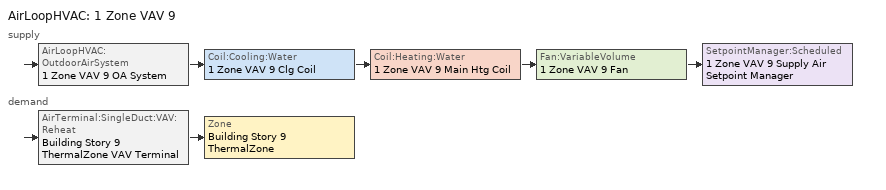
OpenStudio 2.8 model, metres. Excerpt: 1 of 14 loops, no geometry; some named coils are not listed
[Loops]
AirLoopHVAC '1 Zone VAV 9'
 supply: AirLoopHVAC:OutdoorAirSystem '1 Zone VAV 9 OA System' > Coil:Cooling:Water '1 Zone VAV 9 Clg Coil' > Coil:Heating:Water '1 Zone VAV 9 Main Htg Coil' > Fan:VariableVolume '1 Zone VAV 9 Fan' > SetpointManager:Scheduled '1 Zone VAV 9 Supply Air Setpoint Manager'
 demand: AirTerminal:SingleDuct:VAV:Reheat 'Building Story 9 ThermalZone VAV Terminal' > Zone 'Building Story 9 ThermalZone'
[SetpointManager:Scheduled]
1 Zone VAV 9 Supply Air Setpoint Manager: Control Variable=Temperature; Schedule=Supply Air Temp - 55.0F 9; Setpoint Node or NodeList=1 Zone VAV 9 Supply Outlet Node
[Sizing:Zone]
Building Story 9 ThermalZone: Zone Cooling Design Supply Air Temperature Input Method=SupplyAirTemperature; Zone Cooling Design Supply Air Temperature {C}=12.7778; Zone Cooling Design Supply Air Temperature Difference {deltaC}=11.11; Zone Heating Design Supply Air Temperature Input Method=SupplyAirTemperature; Zone Heating Design Supply Air Temperature {C}=40; Zone Heating Design Supply Air Temperature Difference {deltaC}=11.11; Zone Cooling Design Supply Air Humidity Ratio {kg-H2O/kg-air}=0.0085; Zone Heating Design Supply Air Humidity Ratio {kg-H2O/kg-air}=0.008; Cooling Design Air Flow Method=DesignDayWithLimit; Heating Design Air Flow Method=DesignDay; Account for Dedicated Outdoor Air System=No; Dedicated Outdoor Air System Control Strategy=NeutralSupplyAir; Dedicated Outdoor Air Low Setpoint Temperature for Design {C}=autosize; Dedicated Outdoor Air High Setpoint Temperature for Design {C}=autosize
[Zone equipment]
Building Story 9 ThermalZone: Building Story 9 ThermalZone VAV Terminal
[AirLoopHVAC]
1 Zone VAV 9: Availability Schedule=1 Zone VAV 9 Occ Sch; Design Supply Air Flow Rate {m3/s}=AutoSize
[Sizing:System]
1 Zone VAV 9: Type of Load to Size On=Sensible; Design Outdoor Air Flow Rate {m3/s}=Autosize; Central Heating Maximum System Air Flow Ratio=0.3; Preheat Design Temperature {C}=7.22222; Preheat Design Humidity Ratio {kg-H2O/kg-Air}=0.008; Precool Design Temperature {C}=12.7778; Precool Design Humidity Ratio {kg-H2O/kg-Air}=0.008; Central Cooling Design Supply Air Temperature {C}=12.7778; Central Heating Design Supply Air Temperature {C}=12.7778; Sizing Option=Coincident; 100% Outdoor Air in Cooling=No; 100% Outdoor Air in Heating=No; Central Cooling Design Supply Air Humidity Ratio {kg-H2O/kg-Air}=0.0085; Central Heating Design Supply Air Humidity Ratio {kg-H2O/kg-Air}=0.008; Cooling Design Air Flow Method=DesignDay; Cooling Design Air Flow Rate {m3/s}=0; Heating Design Air Flow Method=DesignDay; Heating Design Air Flow Rate {m3/s}=0; System Outdoor Air Method=ZoneSum; Zone Maximum Outdoor Air Fraction=1; Cooling Supply Air Flow Rate Per Floor Area {m3/s-m2}=0.00996765; Cooling Fraction of Autosized Cooling Supply Air Flow Rate=1; Cooling Supply Air Flow Rate Per Unit Cooling Capacity {m3/s-W}=3.94755e-05; Heating Supply Air Flow Rate Per Floor Area {m3/s-m2}=0.00996765; Heating Fraction of Autosized Heating Supply Air Flow Rate=1; Heating Fraction of Autosized Cooling Supply Air Flow Rate=1; Heating Supply Air Flow Rate Per Unit Heating Capacity {m3/s-W}=3.15882e-05; Cooling Design Capacity Method=CoolingDesignCapacity; Cooling Design Capacity {W}=autosize; Cooling Design Capacity Per Floor Area {W/m2}=234.7; Fraction of Autosized Cooling Design Capacity=1; Heating Design Capacity Method=HeatingDesignCapacity; Heating Design Capacity {W}=autosize; Heating Design Capacity Per Floor Area {W/m2}=157; Fraction of Autosized Heating Design Capacity=1; Central Cooling Capacity Control Method=OnOff
[Fan:VariableVolume]
1 Zone VAV 9 Fan: Availability Schedule=Always On Discrete; Fan Total Efficiency=0.6045; Pressure Rise {Pa}=1389.92; Maximum Flow Rate {m3/s}=Autosize; Fan Power Minimum Flow Rate Input Method=Fraction; Fan Power Minimum Flow Fraction=0.1; Fan Power Minimum Air Flow Rate {m3/s}=0; Motor Efficiency=0.93; Motor In Airstream Fraction=1; Fan Power Coefficient 1=0.027828; Fan Power Coefficient 2=0.026583; Fan Power Coefficient 3=-0.087069; Fan Power Coefficient 4=1.03092; Fan Power Coefficient 5=0
[Controller:OutdoorAir]
1 Zone VAV 9 OA Controller: Minimum Outdoor Air Flow Rate {m3/s}=autosize; Maximum Outdoor Air Flow Rate {m3/s}=Autosize; Economizer Control Type=NoEconomizer; Economizer Control Action Type=ModulateFlow; Economizer Maximum Limit Dry-Bulb Temperature {C}=28; Economizer Maximum Limit Enthalpy {J/kg}=64000; Lockout Type=LockoutWithCompressor; Minimum Limit Type=FixedMinimum; Minimum Outdoor Air Schedule=1 Zone VAV 9 Occ Sch; Controller Mechanical Ventilation=1 Zone VAV 9 Vent Controller; High Humidity Control=No; Heat Recovery Bypass Control Type=BypassWhenWithinEconomizerLimits
[Controller:MechanicalVentilation]
1 Zone VAV 9 Vent Controller: Availability Schedule=Always On Discrete; System Outdoor Air Method=VentilationRateProcedure
[AirLoopHVAC:OutdoorAirSystem]
1 Zone VAV 9 OA System: Controller=1 Zone VAV 9 OA Controller
[AirTerminal:SingleDuct:VAV:Reheat]
Building Story 9 ThermalZone VAV Terminal: Availability Schedule=Always On Discrete; Maximum Air Flow Rate {m3/s}=AutoSize; Zone Minimum Air Flow Input Method=Constant; Constant Minimum Air Flow Fraction=0.3; Fixed Minimum Air Flow Rate {m3/s}=0; Reheat Coil=Building Story 9 ThermalZone Reheat Coil; Maximum Hot Water or Steam Flow Rate {m3/s}=AutoSize; Minimum Hot Water or Steam Flow Rate {m3/s}=0; Convergence Tolerance=0.001; Damper Heating Action=Normal; Maximum Flow per Zone Floor Area During Reheat {m3/s-m2}=AutoSize; Maximum Flow Fraction During Reheat=0.5; Maximum Reheat Air Temperature {C}=40; Control For Outdoor Air=No
[EnergyManagementSystem:Program]
SYS1ZoneVAVOptimumStartProg0: IF DaylightSavings==0 && DayOfWeek>1 && Hour==5 && OAT<23.9 && OAT>1.7; SET SYS1ZoneVAVClgSch0 = 29.4; SET SYS1ZoneVAVHtgSch0 = 15.6; ELSEIF DaylightSavings==0 && DayOfWeek==1 && Hour==7 && OAT<23.9 && OAT>1.7; SET SYS1ZoneVAVClgSch0 = 29.4; SET SYS1ZoneVAVHtgSch0 = 15.6; ELSEIF DaylightSavings==1 && DayOfWeek>1 && Hour==4 && OAT<23.9 && OAT>1.7; SET SYS1ZoneVAVClgSch0 = 29.4; SET SYS1ZoneVAVHtgSch0 = 15.6; ELSEIF DaylightSavings==1 && DayOfWeek==1 && Hour==6 && OAT<23.9 && OAT>1.7; SET SYS1ZoneVAVClgSch0 = 29.4; SET SYS1ZoneVAVHtgSch0 = 15.6; ELSE; SET SYS1ZoneVAVClgSch0 = NULL; SET SYS1ZoneVAVHtgSch0 = NULL; ENDIF
SYS1ZoneVAV1OptimumStartProg0: IF DaylightSavings==0 && DayOfWeek>1 && Hour==5 && OAT_1<23.9 && OAT_1>1.7; SET SYS1ZoneVAV1ClgSch0 = 29.4; SET SYS1ZoneVAV1HtgSch0 = 15.6; ELSEIF DaylightSavings==0 && DayOfWeek==1 && Hour==7 && OAT_1<23.9 && OAT_1>1.7; SET SYS1ZoneVAV1ClgSch0 = 29.4; SET SYS1ZoneVAV1HtgSch0 = 15.6; ELSEIF DaylightSavings==1 && DayOfWeek>1 && Hour==4 && OAT_1<23.9 && OAT_1>1.7; SET SYS1ZoneVAV1ClgSch0 = 29.4; SET SYS1ZoneVAV1HtgSch0 = 15.6; ELSEIF DaylightSavings==1 && DayOfWeek==1 && Hour==6 && OAT_1<23.9 && OAT_1>1.7; SET SYS1ZoneVAV1ClgSch0 = 29.4; SET SYS1ZoneVAV1HtgSch0 = 15.6; ELSE; SET SYS1ZoneVAV1ClgSch0 = NULL; SET SYS1ZoneVAV1HtgSch0 = NULL; ENDIF
SYS1ZoneVAV2OptimumStartProg0: IF DaylightSavings==0 && DayOfWeek>1 && Hour==5 && OAT_2<23.9 && OAT_2>1.7; SET SYS1ZoneVAV2ClgSch0 = 29.4; SET SYS1ZoneVAV2HtgSch0 = 15.6; ELSEIF DaylightSavings==0 && DayOfWeek==1 && Hour==7 && OAT_2<23.9 && OAT_2>1.7; SET SYS1ZoneVAV2ClgSch0 = 29.4; SET SYS1ZoneVAV2HtgSch0 = 15.6; ELSEIF DaylightSavings==1 && DayOfWeek>1 && Hour==4 && OAT_2<23.9 && OAT_2>1.7; SET SYS1ZoneVAV2ClgSch0 = 29.4; SET SYS1ZoneVAV2HtgSch0 = 15.6; ELSEIF DaylightSavings==1 && DayOfWeek==1 && Hour==6 && OAT_2<23.9 && OAT_2>1.7; SET SYS1ZoneVAV2ClgSch0 = 29.4; SET SYS1ZoneVAV2HtgSch0 = 15.6; ELSE; SET SYS1ZoneVAV2ClgSch0 = NULL; SET SYS1ZoneVAV2HtgSch0 = NULL; ENDIF
SYS1ZoneVAV3OptimumStartProg0: IF DaylightSavings==0 && DayOfWeek>1 && Hour==5 && OAT_3<23.9 && OAT_3>1.7; SET SYS1ZoneVAV3ClgSch0 = 29.4; SET SYS1ZoneVAV3HtgSch0 = 15.6; ELSEIF DaylightSavings==0 && DayOfWeek==1 && Hour==7 && OAT_3<23.9 && OAT_3>1.7; SET SYS1ZoneVAV3ClgSch0 = 29.4; SET SYS1ZoneVAV3HtgSch0 = 15.6; ELSEIF DaylightSavings==1 && DayOfWeek>1 && Hour==4 && OAT_3<23.9 && OAT_3>1.7; SET SYS1ZoneVAV3ClgSch0 = 29.4; SET SYS1ZoneVAV3HtgSch0 = 15.6; ELSEIF DaylightSavings==1 && DayOfWeek==1 && Hour==6 && OAT_3<23.9 && OAT_3>1.7; SET SYS1ZoneVAV3ClgSch0 = 29.4; SET SYS1ZoneVAV3HtgSch0 = 15.6; ELSE; SET SYS1ZoneVAV3ClgSch0 = NULL; SET SYS1ZoneVAV3HtgSch0 = NULL; ENDIF
SYS1ZoneVAV4OptimumStartProg0: IF DaylightSavings==0 && DayOfWeek>1 && Hour==5 && OAT_4<23.9 && OAT_4>1.7; SET SYS1ZoneVAV4ClgSch0 = 29.4; SET SYS1ZoneVAV4HtgSch0 = 15.6; ELSEIF DaylightSavings==0 && DayOfWeek==1 && Hour==7 && OAT_4<23.9 && OAT_4>1.7; SET SYS1ZoneVAV4ClgSch0 = 29.4; SET SYS1ZoneVAV4HtgSch0 = 15.6; ELSEIF DaylightSavings==1 && DayOfWeek>1 && Hour==4 && OAT_4<23.9 && OAT_4>1.7; SET SYS1ZoneVAV4ClgSch0 = 29.4; SET SYS1ZoneVAV4HtgSch0 = 15.6; ELSEIF DaylightSavings==1 && DayOfWeek==1 && Hour==6 && OAT_4<23.9 && OAT_4>1.7; SET SYS1ZoneVAV4ClgSch0 = 29.4; SET SYS1ZoneVAV4HtgSch0 = 15.6; ELSE; SET SYS1ZoneVAV4ClgSch0 = NULL; SET SYS1ZoneVAV4HtgSch0 = NULL; ENDIF
SYS1ZoneVAV5OptimumStartProg0: IF DaylightSavings==0 && DayOfWeek>1 && Hour==5 && OAT_5<23.9 && OAT_5>1.7; SET SYS1ZoneVAV5ClgSch0 = 29.4; SET SYS1ZoneVAV5HtgSch0 = 15.6; ELSEIF DaylightSavings==0 && DayOfWeek==1 && Hour==7 && OAT_5<23.9 && OAT_5>1.7; SET SYS1ZoneVAV5ClgSch0 = 29.4; SET SYS1ZoneVAV5HtgSch0 = 15.6; ELSEIF DaylightSavings==1 && DayOfWeek>1 && Hour==4 && OAT_5<23.9 && OAT_5>1.7; SET SYS1ZoneVAV5ClgSch0 = 29.4; SET SYS1ZoneVAV5HtgSch0 = 15.6; ELSEIF DaylightSavings==1 && DayOfWeek==1 && Hour==6 && OAT_5<23.9 && OAT_5>1.7; SET SYS1ZoneVAV5ClgSch0 = 29.4; SET SYS1ZoneVAV5HtgSch0 = 15.6; ELSE; SET SYS1ZoneVAV5ClgSch0 = NULL; SET SYS1ZoneVAV5HtgSch0 = NULL; ENDIF
SYS1ZoneVAV6OptimumStartProg0: IF DaylightSavings==0 && DayOfWeek>1 && Hour==5 && OAT_6<23.9 && OAT_6>1.7; SET SYS1ZoneVAV6ClgSch0 = 29.4; SET SYS1ZoneVAV6HtgSch0 = 15.6; ELSEIF DaylightSavings==0 && DayOfWeek==1 && Hour==7 && OAT_6<23.9 && OAT_6>1.7; SET SYS1ZoneVAV6ClgSch0 = 29.4; SET SYS1ZoneVAV6HtgSch0 = 15.6; ELSEIF DaylightSavings==1 && DayOfWeek>1 && Hour==4 && OAT_6<23.9 && OAT_6>1.7; SET SYS1ZoneVAV6ClgSch0 = 29.4; SET SYS1ZoneVAV6HtgSch0 = 15.6; ELSEIF DaylightSavings==1 && DayOfWeek==1 && Hour==6 && OAT_6<23.9 && OAT_6>1.7; SET SYS1ZoneVAV6ClgSch0 = 29.4; SET SYS1ZoneVAV6HtgSch0 = 15.6; ELSE; SET SYS1ZoneVAV6ClgSch0 = NULL; SET SYS1ZoneVAV6HtgSch0 = NULL; ENDIF
SYS1ZoneVAV7OptimumStartProg0: IF DaylightSavings==0 && DayOfWeek>1 && Hour==5 && OAT_7<23.9 && OAT_7>1.7; SET SYS1ZoneVAV7ClgSch0 = 29.4; SET SYS1ZoneVAV7HtgSch0 = 15.6; ELSEIF DaylightSavings==0 && DayOfWeek==1 && Hour==7 && OAT_7<23.9 && OAT_7>1.7; SET SYS1ZoneVAV7ClgSch0 = 29.4; SET SYS1ZoneVAV7HtgSch0 = 15.6; ELSEIF DaylightSavings==1 && DayOfWeek>1 && Hour==4 && OAT_7<23.9 && OAT_7>1.7; SET SYS1ZoneVAV7ClgSch0 = 29.4; SET SYS1ZoneVAV7HtgSch0 = 15.6; ELSEIF DaylightSavings==1 && DayOfWeek==1 && Hour==6 && OAT_7<23.9 && OAT_7>1.7; SET SYS1ZoneVAV7ClgSch0 = 29.4; SET SYS1ZoneVAV7HtgSch0 = 15.6; ELSE; SET SYS1ZoneVAV7ClgSch0 = NULL; SET SYS1ZoneVAV7HtgSch0 = NULL; ENDIF
SYS1ZoneVAV8OptimumStartProg0: IF DaylightSavings==0 && DayOfWeek>1 && Hour==5 && OAT_8<23.9 && OAT_8>1.7; SET SYS1ZoneVAV8ClgSch0 = 29.4; SET SYS1ZoneVAV8HtgSch0 = 15.6; ELSEIF DaylightSavings==0 && DayOfWeek==1 && Hour==7 && OAT_8<23.9 && OAT_8>1.7; SET SYS1ZoneVAV8ClgSch0 = 29.4; SET SYS1ZoneVAV8HtgSch0 = 15.6; ELSEIF DaylightSavings==1 && DayOfWeek>1 && Hour==4 && OAT_8<23.9 && OAT_8>1.7; SET SYS1ZoneVAV8ClgSch0 = 29.4; SET SYS1ZoneVAV8HtgSch0 = 15.6; ELSEIF DaylightSavings==1 && DayOfWeek==1 && Hour==6 && OAT_8<23.9 && OAT_8>1.7; SET SYS1ZoneVAV8ClgSch0 = 29.4; SET SYS1ZoneVAV8HtgSch0 = 15.6; ELSE; SET SYS1ZoneVAV8ClgSch0 = NULL; SET SYS1ZoneVAV8HtgSch0 = NULL; ENDIF
SYS1ZoneVAV9OptimumStartProg0: IF DaylightSavings==0 && DayOfWeek>1 && Hour==5 && OAT_9<23.9 && OAT_9>1.7; SET SYS1ZoneVAV9ClgSch0 = 29.4; SET SYS1ZoneVAV9HtgSch0 = 15.6; ELSEIF DaylightSavings==0 && DayOfWeek==1 && Hour==7 && OAT_9<23.9 && OAT_9>1.7; SET SYS1ZoneVAV9ClgSch0 = 29.4; SET SYS1ZoneVAV9HtgSch0 = 15.6; ELSEIF DaylightSavings==1 && DayOfWeek>1 && Hour==4 && OAT_9<23.9 && OAT_9>1.7; SET SYS1ZoneVAV9ClgSch0 = 29.4; SET SYS1ZoneVAV9HtgSch0 = 15.6; ELSEIF DaylightSavings==1 && DayOfWeek==1 && Hour==6 && OAT_9<23.9 && OAT_9>1.7; SET SYS1ZoneVAV9ClgSch0 = 29.4; SET SYS1ZoneVAV9HtgSch0 = 15.6; ELSE; SET SYS1ZoneVAV9ClgSch0 = NULL; SET SYS1ZoneVAV9HtgSch0 = NULL; ENDIF
[EnergyManagementSystem:ProgramCallingManager]
SYS1ZoneVAVOptimumStartCallingManager0: BeginTimestepBeforePredictor; SYS1ZoneVAVOptimumStartProg0
SYS1ZoneVAV1OptimumStartCallingManager0: BeginTimestepBeforePredictor; SYS1ZoneVAV1OptimumStartProg0
SYS1ZoneVAV2OptimumStartCallingManager0: BeginTimestepBeforePredictor; SYS1ZoneVAV2OptimumStartProg0
SYS1ZoneVAV3OptimumStartCallingManager0: BeginTimestepBeforePredictor; SYS1ZoneVAV3OptimumStartProg0
SYS1ZoneVAV4OptimumStartCallingManager0: BeginTimestepBeforePredictor; SYS1ZoneVAV4OptimumStartProg0
SYS1ZoneVAV5OptimumStartCallingManager0: BeginTimestepBeforePredictor; SYS1ZoneVAV5OptimumStartProg0
SYS1ZoneVAV6OptimumStartCallingManager0: BeginTimestepBeforePredictor; SYS1ZoneVAV6OptimumStartProg0
SYS1ZoneVAV7OptimumStartCallingManager0: BeginTimestepBeforePredictor; SYS1ZoneVAV7OptimumStartProg0
SYS1ZoneVAV8OptimumStartCallingManager0: BeginTimestepBeforePredictor; SYS1ZoneVAV8OptimumStartProg0
SYS1ZoneVAV9OptimumStartCallingManager0: BeginTimestepBeforePredictor; SYS1ZoneVAV9OptimumStartProg0
[Schedule:Ruleset]
Name | Default Day Schedule | Summer Design Day Schedule | Winter Design Day Schedule
Supply Air Temp - 55.0F 9 | Supply Air Temp - 55.0F Default 9
1 Zone VAV 9 Occ Sch | 1 Zone VAV 9 Occ Sch Default | 1 Zone VAV 9 Occ Sch Summer Design Day | 1 Zone VAV 9 Occ Sch Winter Design Day
[Schedule:Day]
Supply Air Temp - 55.0F Default 9: 24, 0, 12.7778
1 Zone VAV 9 Occ Sch Default: 4, 0, 0, 22, 0, 1, 24, 0, 0
1 Zone VAV 9 Occ Sch Winter Design Day; 1 Zone VAV 9 Occ Sch Summer Design Day: 24, 0, 1
1 Zone VAV 9 Occ Sch Saturday: 7, 0, 0, 20, 0, 1, 24, 0, 0
1 Zone VAV 9 Occ Sch Sunday: 24, 0, 0
[Schedule:Rule] Schedule Ruleset=1 Zone VAV 9 Occ Sch; Date Specification Type=DateRange; Start Month=1; Start Day=1; End Month=12; End Day=31
Name | Rule Order | Day Schedule | Apply Saturday | Apply Sunday
1 Zone VAV 9 Occ Sch Saturday Rule | 1 | 1 Zone VAV 9 Occ Sch Saturday | Yes
1 Zone VAV 9 Occ Sch Sunday Rule | 0 | 1 Zone VAV 9 Occ Sch Sunday |  | Yes
[Schedule:Constant]
Always On Discrete: Value=1
